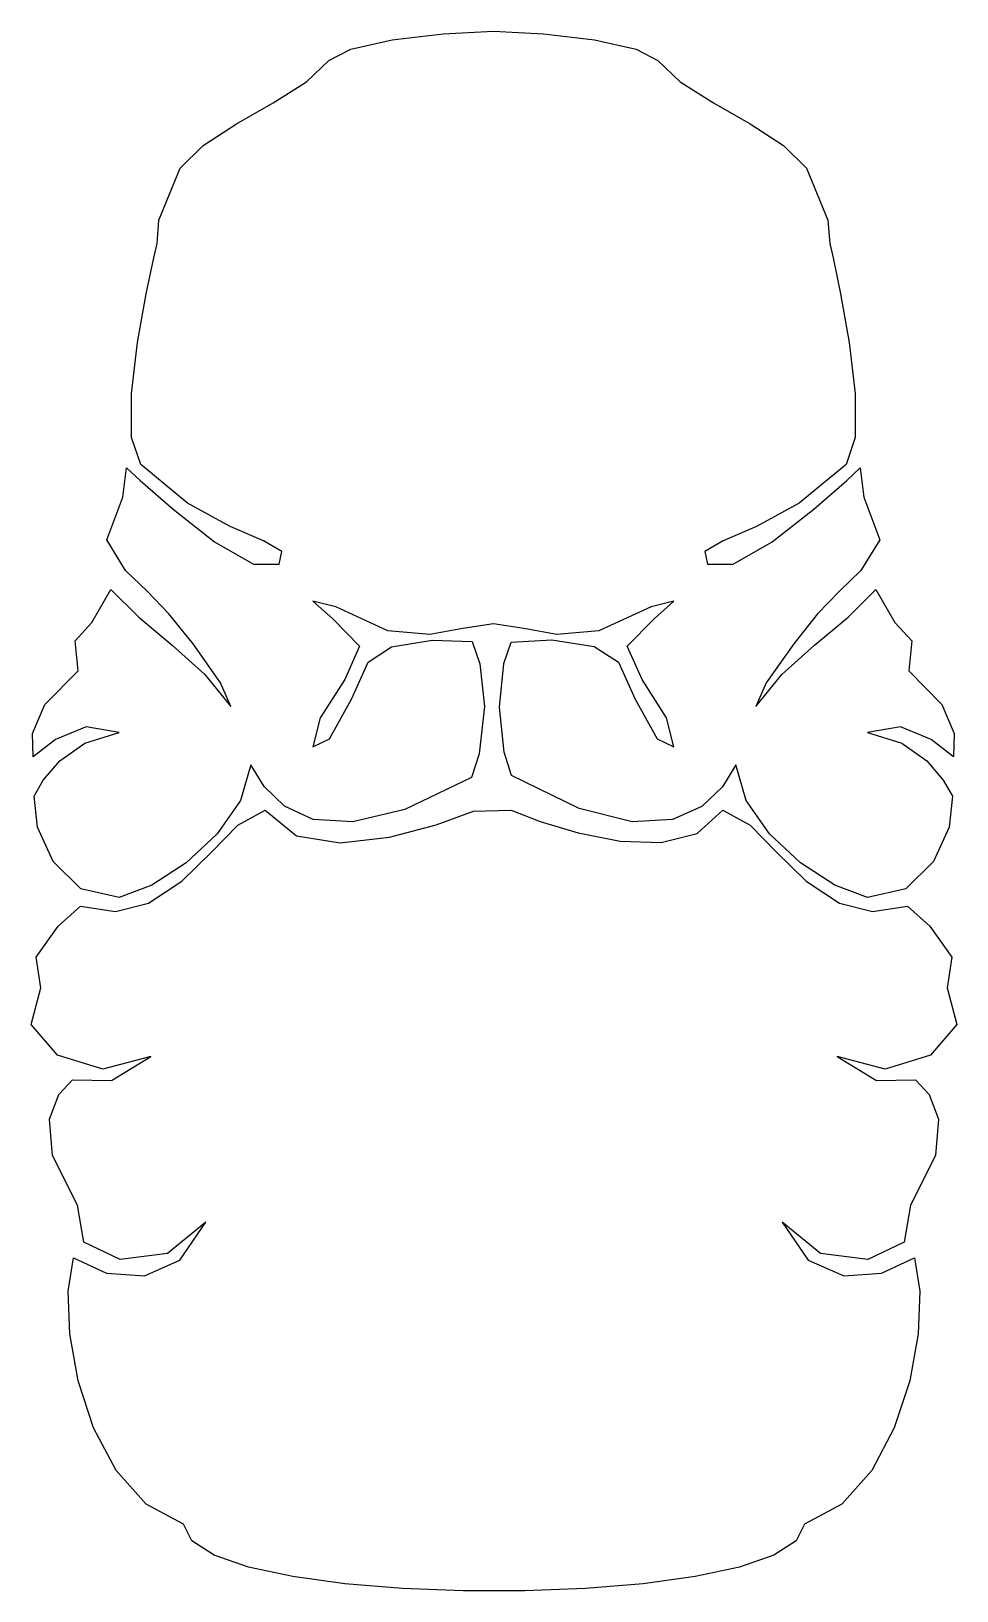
# Model space of a CAD drawing. Extents: x 3 to 106, y -175 to -2.
import ezdxf

# ---------------------------------------------------------------- set-up
doc = ezdxf.new("R2010")
doc.units = 0
doc.layers.get('0').update_dxf_attribs({"linetype": 'continuous'})

msp = doc.modelspace()

# ---------------------------------------------------------------- linework, layer by layer
at = {"color": 0}
for points in [[(3.12, -87.09), (4.15, -85.3), (5.99, -83.16), (8.77, -81.2), (12.6, -80.02), (8.92, -79.38), (5.52, -80.78), (3.03, -82.7), (2.94, -80.12), (4.32, -76.9), (8.01, -73.13), (7.68, -69.81), (9.54, -67.78), (11.65, -64.1), (14.76, -67.16), (18.48, -70.29), (22.13, -73.57), (25.02, -77.12), (23.87, -74.47), (20.8, -70.15), (18.13, -66.82), (15.7, -64.27), (13.31, -61.97), (11.23, -58.57), (12.98, -53.82), (13.41, -50.57), (14.91, -51.97), (18.58, -55.18), (23.2, -58.78), (27.54, -61.3), (30.37, -61.29), (30.68, -59.87), (28.66, -58.68), (24.95, -57.1), (20.18, -54.49), (14.98, -50.2), (13.95, -47.19), (13.96, -42.3), (14.63, -36.62), (15.58, -31.23), (16.43, -27.2), (16.8, -25.62), (17.01, -23.03), (19.38, -17.22), (21.93, -14.71), (25.64, -12.3), (29.73, -9.96), (33.41, -7.63), (35.92, -5.26), (38.34, -3.99), (42.95, -2.97), (48.62, -2.29), (54.21, -2), (59.8, -2.29), (65.47, -2.97), (70.08, -3.99), (72.5, -5.26), (75, -7.63), (78.69, -9.96), (82.77, -12.3), (86.48, -14.71), (89.04, -17.22), (91.41, -23.03), (91.62, -25.62), (91.99, -27.2), (92.84, -31.23), (93.78, -36.62), (94.45, -42.3), (94.46, -47.19), (93.44, -50.2), (88.24, -54.49), (83.47, -57.1), (79.76, -58.68), (77.74, -59.87), (78.04, -61.29), (80.87, -61.3), (85.22, -58.78), (89.84, -55.18), (93.51, -51.97), (95.01, -50.57), (95.43, -53.82), (97.19, -58.57), (95.1, -61.97), (92.72, -64.27), (90.28, -66.82), (87.62, -70.15), (84.55, -74.47), (83.4, -77.12), (86.29, -73.57), (89.94, -70.29), (93.66, -67.16), (96.77, -64.1), (98.88, -67.78), (100.74, -69.81), (100.41, -73.13), (104.1, -76.9), (105.48, -80.12), (105.39, -82.7), (102.9, -80.78), (99.49, -79.38), (95.82, -80.02), (99.65, -81.2), (102.43, -83.16), (104.26, -85.3), (105.29, -87.09), (104.92, -90.53), (103.16, -94.37), (100.1, -97.39), (95.82, -98.36), (92.2, -96.97), (88.39, -94.52), (84.92, -91.28), (82.34, -87.55), (81.17, -83.61), (79.68, -86.04), (77.41, -88.24), (74.14, -89.7), (69.66, -89.93), (63.76, -88.45), (56.22, -84.77), (55.4, -82.2), (54.91, -77.17), (55.38, -72.34), (56.19, -69.95), (60.72, -69.71), (65.41, -70.44), (68.13, -72.18), (69.99, -76.28), (72.44, -80.71), (74.29, -81.6), (73.48, -78.38), (70.75, -74.11), (69.1, -70.41), (72.08, -67.37), (74.29, -65.39), (71.75, -66.01), (65.94, -68.69), (61.27, -69.09), (57.61, -68.44), (54.21, -67.92), (50.81, -68.44), (47.15, -69.09), (42.47, -68.69), (36.67, -66.01), (34.13, -65.39), (36.34, -67.37), (39.32, -70.41), (37.67, -74.11), (34.94, -78.38), (34.13, -81.6), (35.98, -80.71), (38.43, -76.28), (40.29, -72.18), (42.88, -70.48), (47.39, -69.72), (51.87, -69.89), (52.71, -72.37), (53.22, -77.1), (52.62, -82.36), (51.76, -85.02), (44.38, -88.56), (38.58, -89.95), (34.18, -89.67), (30.96, -88.2), (28.72, -86.02), (27.24, -83.61), (26.08, -87.55), (23.5, -91.28), (20.03, -94.52), (16.22, -96.97), (12.6, -98.36), (8.32, -97.39), (5.26, -94.37), (3.5, -90.53)], [(101.15, -118.64), (102.67, -120.26), (103.74, -123.02), (103.38, -127.07), (100.62, -132.56), (99.92, -136.7), (95.86, -138.61), (90.6, -137.96), (86.32, -134.47), (89.23, -138.7), (93.18, -140.42), (97.38, -140.16), (101.05, -138.43), (101.64, -142.15), (101.47, -146.88), (100.53, -152.12), (98.81, -157.36), (96.3, -162.1), (92.97, -165.83), (88.81, -168.07), (87.9, -169.92), (85.41, -171.5), (81.58, -172.83), (76.65, -173.89), (70.87, -174.68), (64.47, -175.21), (57.72, -175.47), (50.84, -175.47), (44.09, -175.21), (37.7, -174.68), (31.91, -173.89), (26.99, -172.83), (23.15, -171.5), (20.66, -169.92), (19.75, -168.07), (15.59, -165.83), (12.27, -162.1), (9.75, -157.36), (8.03, -152.12), (7.09, -146.88), (6.92, -142.15), (7.51, -138.43), (11.18, -140.16), (15.39, -140.42), (19.33, -138.7), (22.24, -134.47), (17.96, -137.96), (12.7, -138.61), (8.64, -136.7), (7.94, -132.56), (5.18, -127.07), (4.82, -123.02), (5.89, -120.26), (7.41, -118.64), (11.72, -118.7), (16.11, -116.05), (10.77, -117.46), (5.71, -115.88), (2.8, -112.47), (3.88, -108.4), (3.34, -104.98), (5.79, -101.53), (8.29, -99.31), (12.18, -99.91), (15.84, -98.97), (19.56, -96.55), (22.87, -93.3), (25.8, -90.32), (28.82, -88.63), (32.3, -91.49), (37.18, -92.28), (42.65, -91.65), (47.86, -90.26), (51.99, -88.77), (56.19, -88.66), (59.43, -89.89), (63.65, -91.16), (68.3, -92.09), (72.88, -92.24), (76.87, -91.23), (79.74, -88.63), (82.76, -90.32), (85.69, -93.3), (89, -96.55), (92.72, -98.97), (96.38, -99.91), (100.27, -99.31), (102.77, -101.53), (105.22, -104.98), (104.69, -108.4), (105.76, -112.47), (102.85, -115.88), (97.79, -117.46), (92.45, -116.05), (96.84, -118.7)]]:
    msp.add_lwpolyline(points, close=True, dxfattribs=at)

doc.saveas('drawing.dxf')
